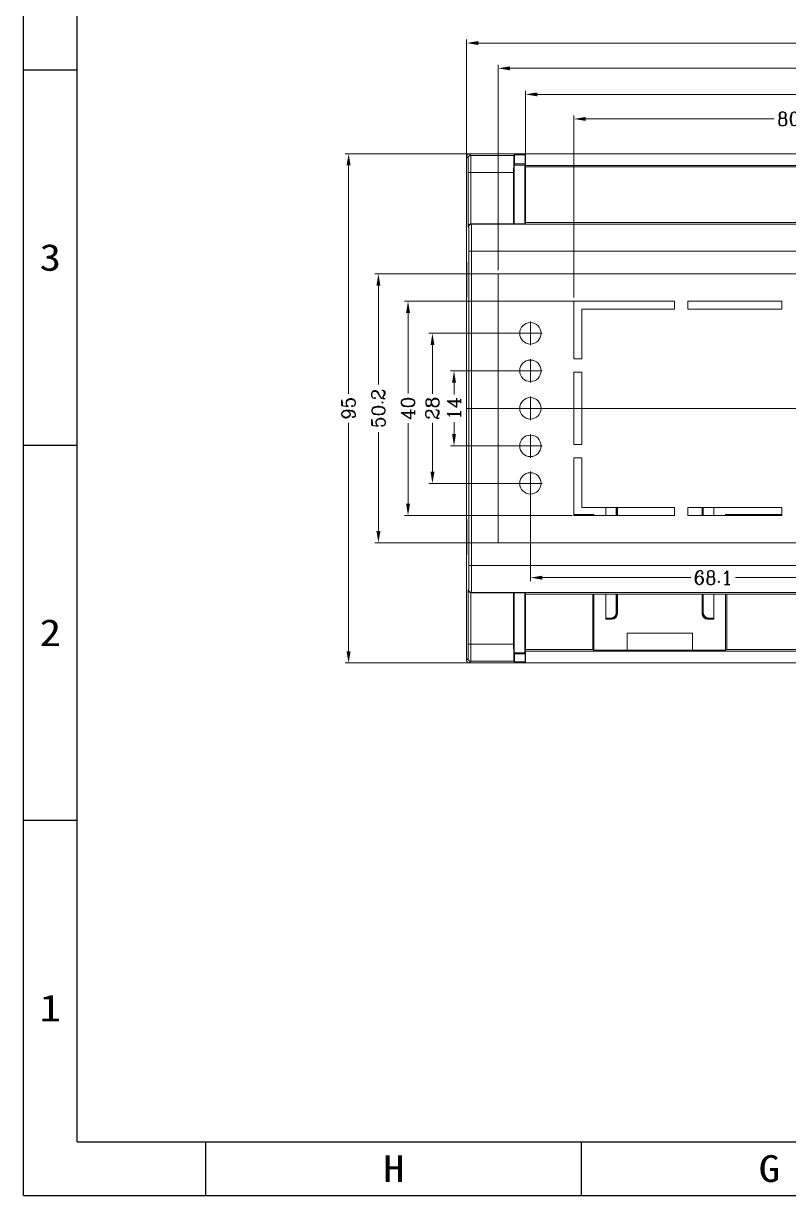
# Model space of a CAD drawing. Header units: millimetres. Extents: x -259 to 335, y 280 to 700.
# Drawn here: x -258.5 to -115.9, y 280.3 to 498.9 of the extents above; entities that cross this region are included whole.
import ezdxf
from ezdxf.enums import TextEntityAlignment as Align
from ezdxf.lldxf.tags import DXFTag

# ---------------------------------------------------------------- set-up
doc = ezdxf.new("R2010")
doc.units = ezdxf.units.MM
doc.header["$MEASUREMENT"] = 0
doc.layers.get('0').update_dxf_attribs({"linetype": 'CONTINUOUS'})
doc.layers.get('Defpoints').update_dxf_attribs({"linetype": 'CONTINUOUS'})
doc.layers.add('1', color=7, linetype='CONTINUOUS')
doc.styles.add('ROMANC', font='romanc.shx', dxfattribs={"bigfont": 'gbcbig.shx'})
doc.styles.add('TEXTSTYLE_0', font='txt', dxfattribs={"width": 0.8})
tags = doc.linetypes.add('CENTER', pattern=[47.5, 22, -8.5, 8.5, -8.5]).pattern_tags.tags
tags[10:11] = [DXFTag(74, 4), DXFTag(75, 0), DXFTag(340, '0'), DXFTag(46, 0.0), DXFTag(50, 0.0), DXFTag(44, 0.0), DXFTag(45, 0.0)]
tags[8:9] = [DXFTag(74, 4), DXFTag(75, 0), DXFTag(340, '0'), DXFTag(46, 0.0), DXFTag(50, 0.0), DXFTag(44, 0.0), DXFTag(45, 0.0)]
tags[6:7] = [DXFTag(74, 4), DXFTag(75, 0), DXFTag(340, '0'), DXFTag(46, 0.0), DXFTag(50, 0.0), DXFTag(44, 0.0), DXFTag(45, 0.0)]
tags[4:5] = [DXFTag(74, 4), DXFTag(75, 0), DXFTag(340, '0'), DXFTag(46, 0.0), DXFTag(50, 0.0), DXFTag(44, 0.0), DXFTag(45, 0.0)]
doc.dimstyles.new('YanXiu', dxfattribs={"dimtxt": 2.5, "dimasz": 2.2, "dimexe": 0.66, "dimexo": 0.66, "dimgap": 0.66, "dimtad": 0, "dimdec": 1, "dimzin": 0, "dimdsep": 46, "dimtxsty": 'ROMANC', "dimcen": 0, "dimclrd": 131, "dimclre": 131, "dimclrt": 42, "dimadec": 0, "dimazin": 0, "dimtfac": 1, "dimtdec": 4, "dimtofl": 0, "dimtmove": 0, "dimatfit": 3, "dimfxl": 0, "dimtolj": 1, "dimtzin": 0, "dimlwd": 0, "dimlwe": 0, "dimarcsym": 0})

# ---------------------------------------------------------------- blocks, each defined once
blk = doc.blocks.new('*D2')
at = {"color": 131, "lineweight": 5}
for p, q in [((-155.95, 447.81), (-155.95, 481.79)), ((-153.75, 481.13), (-118.63, 481.13)), ((-78.15, 481.13), (-113.26, 481.13)), ((-75.95, 447.81), (-75.95, 481.79))]:
    blk.add_line(p, q, dxfattribs=at)
at = {"color": 131, "lineweight": 18}
for points in [[(-153.75, 481.5), (-153.75, 480.77), (-155.95, 481.13)], [(-78.15, 481.5), (-78.15, 480.77), (-75.95, 481.13)]]:
    blk.add_solid(points, dxfattribs=at)
at = {"layer": 'Defpoints', "color": 0, "lineweight": 18}
for p in [(-75.95, 481.13), (-155.95, 447.15), (-75.95, 447.15)]:
    blk.add_point(p, dxfattribs=at)
at = {"color": 42, "lineweight": 18, "insert": (-115.95, 481.13), "char_height": 2.5, "attachment_point": 5, "style": 'ROMANC'}
blk.add_mtext('80', dxfattribs=at)
blk = doc.blocks.new('*D4')
at = {"color": 131, "lineweight": 5}
for p, q in [((-164.96, 474.75), (-164.96, 486.38)), ((-162.76, 485.72), (-99.64, 485.72)), ((-29.14, 485.72), (-92.25, 485.72)), ((-26.94, 474.75), (-26.94, 486.38))]:
    blk.add_line(p, q, dxfattribs=at)
at = {"color": 131, "lineweight": 18}
for points in [[(-162.76, 486.08), (-162.76, 485.35), (-164.96, 485.72)], [(-29.14, 486.08), (-29.14, 485.35), (-26.94, 485.72)]]:
    blk.add_solid(points, dxfattribs=at)
at = {"layer": 'Defpoints', "color": 0, "lineweight": 18}
for p in [(-26.94, 485.72), (-164.96, 474.09), (-26.94, 474.09)]:
    blk.add_point(p, dxfattribs=at)
at = {"color": 42, "lineweight": 18, "insert": (-95.95, 485.72), "char_height": 2.5, "attachment_point": 5, "style": 'ROMANC'}
blk.add_mtext('138', dxfattribs=at)
blk = doc.blocks.new('*D5')
at = {"color": 131, "lineweight": 5}
for p, q in [((-170.05, 452.91), (-170.05, 491.24)), ((-167.85, 490.58), (-101.43, 490.58)), ((-24.05, 490.58), (-90.46, 490.58)), ((-21.85, 452.91), (-21.85, 491.24))]:
    blk.add_line(p, q, dxfattribs=at)
at = {"color": 131, "lineweight": 18}
for points in [[(-167.85, 490.94), (-167.85, 490.21), (-170.05, 490.58)], [(-24.05, 490.94), (-24.05, 490.21), (-21.85, 490.58)]]:
    blk.add_solid(points, dxfattribs=at)
at = {"layer": 'Defpoints', "color": 0, "lineweight": 18}
for p in [(-21.85, 490.58), (-170.05, 452.25), (-21.85, 452.25)]:
    blk.add_point(p, dxfattribs=at)
at = {"color": 42, "lineweight": 18, "insert": (-95.95, 490.58), "char_height": 2.5, "attachment_point": 5, "style": 'ROMANC'}
blk.add_mtext('148.2', dxfattribs=at)
blk = doc.blocks.new('*D6')
at = {"color": 131, "lineweight": 5}
for p, q in [((-169.62, 452.25), (-193.04, 452.25)), ((-192.38, 450.05), (-192.38, 431.62)), ((-192.38, 404.25), (-192.38, 422.68)), ((-169.62, 402.05), (-193.04, 402.05))]:
    blk.add_line(p, q, dxfattribs=at)
at = {"color": 131, "lineweight": 18}
for points in [[(-192.75, 450.05), (-192.02, 450.05), (-192.38, 452.25)], [(-192.75, 404.25), (-192.02, 404.25), (-192.38, 402.05)]]:
    blk.add_solid(points, dxfattribs=at)
at = {"layer": 'Defpoints', "color": 0, "lineweight": 18}
for p in [(-168.96, 452.25), (-192.38, 402.05), (-168.96, 402.05)]:
    blk.add_point(p, dxfattribs=at)
at = {"color": 42, "lineweight": 18, "insert": (-192.38, 427.15), "char_height": 2.5, "attachment_point": 5, "rotation": 90, "style": 'ROMANC'}
blk.add_mtext('50.2', dxfattribs=at)
blk = doc.blocks.new('*D7')
at = {"color": 131, "lineweight": 5}
for p, q in [((-156.04, 447.15), (-187.52, 447.15)), ((-186.86, 444.95), (-186.86, 429.9)), ((-186.86, 409.35), (-186.86, 424.41)), ((-156.28, 407.15), (-187.52, 407.15))]:
    blk.add_line(p, q, dxfattribs=at)
at = {"color": 131, "lineweight": 18}
for points in [[(-187.23, 444.95), (-186.49, 444.95), (-186.86, 447.15)], [(-187.23, 409.35), (-186.49, 409.35), (-186.86, 407.15)]]:
    blk.add_solid(points, dxfattribs=at)
at = {"layer": 'Defpoints', "color": 0, "lineweight": 18}
for p in [(-155.38, 447.15), (-186.86, 407.15), (-155.62, 407.15)]:
    blk.add_point(p, dxfattribs=at)
at = {"color": 42, "lineweight": 18, "insert": (-186.86, 427.15), "char_height": 2.5, "attachment_point": 5, "rotation": 90, "style": 'ROMANC'}
blk.add_mtext('40', dxfattribs=at)
blk = doc.blocks.new('*D8')
at = {"color": 131, "lineweight": 5}
for p, q in [((-166.08, 434.15), (-178.95, 434.15)), ((-178.29, 431.95), (-178.29, 429.72)), ((-178.29, 422.35), (-178.29, 424.59)), ((-165.8, 420.15), (-178.95, 420.15))]:
    blk.add_line(p, q, dxfattribs=at)
at = {"color": 131, "lineweight": 18}
for points in [[(-178.65, 431.95), (-177.92, 431.95), (-178.29, 434.15)], [(-178.65, 422.35), (-177.92, 422.35), (-178.29, 420.15)]]:
    blk.add_solid(points, dxfattribs=at)
at = {"layer": 'Defpoints', "color": 0, "lineweight": 18}
for p in [(-178.29, 434.15), (-165.42, 434.15), (-165.14, 420.15)]:
    blk.add_point(p, dxfattribs=at)
at = {"color": 42, "lineweight": 18, "insert": (-178.29, 427.15), "char_height": 2.5, "attachment_point": 5, "rotation": 90, "style": 'ROMANC'}
blk.add_mtext('14', dxfattribs=at)
blk = doc.blocks.new('*D9')
at = {"color": 131, "lineweight": 5}
for p, q in [((-166.29, 441.15), (-182.97, 441.15)), ((-182.31, 438.95), (-182.31, 429.84)), ((-182.31, 415.35), (-182.31, 424.47)), ((-166.29, 413.15), (-182.97, 413.15))]:
    blk.add_line(p, q, dxfattribs=at)
at = {"color": 131, "lineweight": 18}
for points in [[(-182.67, 438.95), (-181.94, 438.95), (-182.31, 441.15)], [(-182.67, 415.35), (-181.94, 415.35), (-182.31, 413.15)]]:
    blk.add_solid(points, dxfattribs=at)
at = {"layer": 'Defpoints', "color": 0, "lineweight": 18}
for p in [(-182.31, 441.15), (-165.63, 441.15), (-165.63, 413.15)]:
    blk.add_point(p, dxfattribs=at)
at = {"color": 42, "lineweight": 18, "insert": (-182.31, 427.15), "char_height": 2.5, "attachment_point": 5, "rotation": 90, "style": 'ROMANC'}
blk.add_mtext('28', dxfattribs=at)
blk = doc.blocks.new('*D10')
at = {"color": 131, "lineweight": 5}
for p, q in [((-175.62, 474.65), (-198.6, 474.65)), ((-197.94, 472.45), (-197.94, 429.84)), ((-197.94, 381.85), (-197.94, 424.47)), ((-175.51, 379.65), (-198.6, 379.65))]:
    blk.add_line(p, q, dxfattribs=at)
at = {"color": 131, "lineweight": 18}
for points in [[(-198.31, 472.45), (-197.57, 472.45), (-197.94, 474.65)], [(-198.31, 381.85), (-197.57, 381.85), (-197.94, 379.65)]]:
    blk.add_solid(points, dxfattribs=at)
at = {"layer": 'Defpoints', "color": 0, "lineweight": 18}
for p in [(-174.96, 474.65), (-197.94, 379.65), (-174.85, 379.65)]:
    blk.add_point(p, dxfattribs=at)
at = {"color": 42, "lineweight": 18, "insert": (-197.94, 427.15), "char_height": 2.5, "attachment_point": 5, "rotation": 90, "style": 'ROMANC'}
blk.add_mtext('95', dxfattribs=at)
blk = doc.blocks.new('SUN_6HWZ35TKK40GSGJE8VEUYAXIAKM')
at = {"color": 7, "linetype": 'Continuous'}
for p, q in [((-594, 0), (-594, 420)), ((-584, 10), (-584, 410)), ((-594, 210), (-584, 210)), ((-594, 140), (-584, 140)), ((-594, 70), (-584, 70)), ((-584, 10), (-10, 10)), ((-560, 0), (-560, 10)), ((-490, 0), (-490, 10)), ((-594, 0), (0, 0))]:
    blk.add_line(p, q, dxfattribs=at)
at = {"color": 2, "style": 'TEXTSTYLE_0'}
for s, width, p, p2 in [('3', 1.029662, (-590.99, 172.5), (-586.99, 172.5)), ('2', 1.029662, (-590.99, 102.5), (-586.99, 102.5)), ('1', 1.029662, (-590.99, 32.5), (-586.99, 32.5)), ('H', 0.792988, (-526.99, 2.53), (-522.99, 2.53)), ('G', 0.736168, (-456.99, 2.53), (-452.99, 2.53))]:
    blk.add_text(s, height=5, dxfattribs=dict(at, width=width)).set_placement(p, p2, align=Align.FIT)
blk = doc.blocks.new('*D34')
at = {"color": 131, "lineweight": 5}
for p, q in [((-175.95, 474.22), (-175.95, 495.95)), ((-173.75, 495.29), (-99.64, 495.29)), ((-18.15, 495.29), (-92.25, 495.29)), ((-15.95, 474.4), (-15.95, 495.95))]:
    blk.add_line(p, q, dxfattribs=at)
at = {"color": 131, "lineweight": 18}
for points in [[(-173.75, 495.66), (-173.75, 494.93), (-175.95, 495.29)], [(-18.15, 495.66), (-18.15, 494.93), (-15.95, 495.29)]]:
    blk.add_solid(points, dxfattribs=at)
at = {"layer": 'Defpoints', "color": 0, "lineweight": 18}
for p in [(-15.95, 495.29), (-175.95, 473.56), (-15.95, 473.74)]:
    blk.add_point(p, dxfattribs=at)
at = {"color": 42, "lineweight": 18, "insert": (-95.95, 495.29), "char_height": 2.5, "attachment_point": 5, "style": 'ROMANC'}
blk.add_mtext('160', dxfattribs=at)
blk = doc.blocks.new('*D36')
at = {"color": 131, "lineweight": 5}
for p, q in [((-164.05, 411.03), (-164.05, 394.91)), ((-95.95, 399.7), (-95.95, 394.91)), ((-161.85, 395.57), (-134.17, 395.57)), ((-98.15, 395.57), (-125.82, 395.57))]:
    blk.add_line(p, q, dxfattribs=at)
at = {"color": 131, "lineweight": 18}
for points in [[(-161.85, 395.93), (-161.85, 395.2), (-164.05, 395.57)], [(-98.15, 395.93), (-98.15, 395.2), (-95.95, 395.57)]]:
    blk.add_solid(points, dxfattribs=at)
at = {"layer": 'Defpoints', "color": 0, "lineweight": 18}
for p in [(-164.05, 411.69), (-95.95, 400.36), (-95.95, 395.57)]:
    blk.add_point(p, dxfattribs=at)
at = {"color": 42, "lineweight": 18, "insert": (-130, 395.57), "char_height": 2.5, "attachment_point": 5, "style": 'ROMANC'}
blk.add_mtext('68.1', dxfattribs=at)

msp = doc.modelspace()

# ---------------------------------------------------------------- linework, layer by layer
at = {"layer": '1', "color": 7, "linetype": 'Continuous', "lineweight": 13}
for p, q in [((-175.17, 474.34), (-175.45, 474.65)), ((-164.96, 474.65), (-175.45, 474.65)), ((-16.45, 474.65), (-175.45, 474.65)), ((-165.05, 474.41), (-164.96, 474.65)), ((-164.96, 473.52), (-164.96, 474.65)), ((-175.95, 380.15), (-175.95, 474.15)), ((-175.95, 474.15), (-175.67, 473.84)), ((-175.95, 474.15), (-175.95, 380.15)), ((-175.17, 474.34), (-167.12, 474.34)), ((-167.12, 474.34), (-167.03, 474.41)), ((-167.03, 472.77), (-167.11, 472.53)), ((-167.11, 471.61), (-167.11, 472.53)), ((-167.11, 472.53), (-165.07, 472.53)), ((-167.03, 474.41), (-167.03, 472.77)), ((-165.05, 474.41), (-167.03, 474.41)), ((-165.05, 472.77), (-167.03, 472.77)), ((-165.07, 472.53), (-165.08, 461.58)), ((-165.07, 472.53), (-165.05, 472.77)), ((-165.05, 472.77), (-165.05, 474.41)), ((-164.97, 461.8), (-164.96, 473.52)), ((-164.96, 473.52), (-164.96, 473.52)), ((-164.96, 473.45), (-164.96, 473.45)), ((-164.96, 473.45), (-164.96, 472.45)), ((-164.96, 472.45), (-164.96, 473.45)), ((-164.96, 473.45), (-164.96, 473.45)), ((-164.96, 472.45), (-164.96, 472.45)), ((-164.96, 472.45), (-164.96, 472.45)), ((-26.94, 472.45), (-164.96, 472.45)), ((-175.63, 471.14), (-175.63, 461.05)), ((-175.63, 471.14), (-175.13, 471.14)), ((-175.13, 461.54), (-175.13, 471.14)), ((-175.13, 471.14), (-167.18, 471.14)), ((-167.18, 461.54), (-167.18, 471.14)), ((-167.11, 471.61), (-167.14, 471.6)), ((-167.11, 470.15), (-167.14, 470.17)), ((-167.11, 470.15), (-167.11, 471.61)), ((-167.11, 464.75), (-167.11, 470.15)), ((-26.93, 472.17), (-164.96, 472.17)), ((-167.11, 464.75), (-167.14, 464.73)), ((-167.11, 462.82), (-167.11, 464.75)), ((-167.11, 462.82), (-167.14, 462.83)), ((-167.11, 461.58), (-167.11, 462.82)), ((-175.52, 397.81), (-175.52, 456.5)), ((-175.02, 456.5), (-175.52, 456.5)), ((-175.02, 456.5), (-175.02, 397.81)), ((-175.91, 454.4), (-175.91, 447.9)), ((-175.91, 454.4), (-175.88, 454.4)), ((-175.88, 454.4), (-175.88, 447.9)), ((-21.85, 452.25), (-170.05, 452.25)), ((-170.05, 452.25), (-170.05, 402.05)), ((-175.91, 447.9), (-175.88, 447.9)), ((-155.95, 447.15), (-137.2, 447.15)), ((-155.95, 436.4), (-155.95, 447.15)), ((-137.2, 447.15), (-137.2, 445.65)), ((-134.7, 447.15), (-117.2, 447.15)), ((-134.7, 447.15), (-134.7, 445.65)), ((-117.2, 447.15), (-117.2, 445.65)), ((-154.45, 436.4), (-154.45, 445.65)), ((-154.45, 445.65), (-137.2, 445.65)), ((-134.7, 445.65), (-117.2, 445.65)), ((-155.95, 436.4), (-154.45, 436.4)), ((-155.95, 433.9), (-154.45, 433.9)), ((-155.95, 420.4), (-155.95, 433.9)), ((-154.45, 420.4), (-154.45, 433.9)), ((-155.95, 420.4), (-154.45, 420.4)), ((-155.95, 417.9), (-154.45, 417.9)), ((-155.95, 407.15), (-155.95, 417.9)), ((-154.45, 408.65), (-154.45, 417.9)), ((-155.95, 407.36), (-152.22, 407.36)), ((-137.2, 407.15), (-155.95, 407.15)), ((-137.2, 408.65), (-154.45, 408.65)), ((-152.22, 407.36), (-152.43, 407.15)), ((-152.22, 407.15), (-152.22, 407.36)), ((-150.02, 407.15), (-150.02, 408.65)), ((-148.05, 407.15), (-148.05, 408.36)), ((-147.85, 408.56), (-147.96, 408.45)), ((-147.96, 407.15), (-147.96, 408.45)), ((-147.85, 407.15), (-147.85, 408.56)), ((-137.2, 407.15), (-137.2, 408.65)), ((-117.2, 408.65), (-134.7, 408.65)), ((-134.7, 407.15), (-134.7, 408.65)), ((-117.2, 407.15), (-134.7, 407.15)), ((-132.05, 408.54), (-132.05, 407.15)), ((-131.93, 408.54), (-132.05, 408.54)), ((-131.93, 408.54), (-131.93, 407.15)), ((-131.85, 408.36), (-131.85, 407.15)), ((-129.87, 408.65), (-129.87, 407.15)), ((-127.67, 407.36), (-117.2, 407.36)), ((-127.67, 407.36), (-127.67, 407.15)), ((-127.46, 407.15), (-127.67, 407.36)), ((-117.2, 407.15), (-117.2, 408.65)), ((-175.91, 406.4), (-175.88, 406.4)), ((-175.91, 399.9), (-175.91, 406.4)), ((-175.88, 399.9), (-175.88, 406.4)), ((-170.05, 402.05), (-21.85, 402.05)), ((-175.91, 399.9), (-175.88, 399.9)), ((-175.02, 397.81), (-175.52, 397.81)), ((-175.63, 383.16), (-175.63, 393.26)), ((-175.13, 392.76), (-175.13, 383.16)), ((-167.18, 392.76), (-167.18, 383.16)), ((-167.11, 391.48), (-167.14, 391.47)), ((-167.11, 392.72), (-167.11, 391.48)), ((-167.11, 391.48), (-167.11, 389.56)), ((-165.07, 381.57), (-165.08, 392.72)), ((-164.97, 392.5), (-164.96, 380.78)), ((-152.44, 382.14), (-152.44, 392.5)), ((-152.22, 382.07), (-152.22, 392.5)), ((-150.02, 387.83), (-150.02, 392.5)), ((-148.05, 389.03), (-148.05, 392.5)), ((-147.96, 388.95), (-147.96, 392.5)), ((-147.85, 388.83), (-147.85, 392.5)), ((-132.05, 392.5), (-132.05, 388.83)), ((-131.93, 392.5), (-131.93, 388.95)), ((-131.85, 392.5), (-131.85, 389.03)), ((-129.87, 392.5), (-129.87, 387.83)), ((-127.67, 392.5), (-127.67, 382.07)), ((-127.45, 392.5), (-127.45, 382.14)), ((-167.11, 389.56), (-167.14, 389.57)), ((-167.11, 389.56), (-167.11, 384.15)), ((-149.04, 388.03), (-150.02, 388.03)), ((-148.96, 387.95), (-150.02, 387.95)), ((-148.85, 387.83), (-150.02, 387.83)), ((-148.85, 387.83), (-148.96, 387.95)), ((-147.96, 388.95), (-147.85, 388.83)), ((-132.05, 388.83), (-131.93, 388.95)), ((-130.93, 387.95), (-131.05, 387.83)), ((-131.05, 387.83), (-129.87, 387.83)), ((-130.93, 387.95), (-129.87, 387.95)), ((-129.87, 388.03), (-130.85, 388.03)), ((-133.85, 385.22), (-146.05, 385.22)), ((-146.05, 382.02), (-146.05, 385.22)), ((-133.85, 385.22), (-133.85, 382.02)), ((-175.63, 383.16), (-175.13, 383.16)), ((-175.13, 383.16), (-167.18, 383.16)), ((-167.11, 384.15), (-167.14, 384.14)), ((-167.11, 382.69), (-167.14, 382.71)), ((-167.11, 384.15), (-167.11, 382.69)), ((-167.11, 382.69), (-167.11, 381.57)), ((-175.95, 380.15), (-175.67, 380.46)), ((-167.11, 381.57), (-167.03, 381.34)), ((-167.11, 381.57), (-165.07, 381.57)), ((-167.03, 381.34), (-167.03, 379.89)), ((-167.03, 381.34), (-165.05, 381.34)), ((-165.07, 381.57), (-165.05, 381.34)), ((-165.05, 381.34), (-165.05, 379.89)), ((-152.44, 382.14), (-164.96, 382.14)), ((-164.96, 381.85), (-164.96, 381.85)), ((-164.96, 380.85), (-164.96, 381.85)), ((-164.96, 381.85), (-164.96, 381.85)), ((-164.96, 381.85), (-164.96, 380.85)), ((-164.96, 381.85), (-26.94, 381.85)), ((-164.96, 380.85), (-164.96, 380.85)), ((-164.96, 380.85), (-164.96, 380.85)), ((-164.96, 380.78), (-164.96, 380.78)), ((-164.96, 380.78), (-164.96, 379.65)), ((-152.44, 382.14), (-152.22, 382.07)), ((-146.05, 382.07), (-152.22, 382.07)), ((-146.05, 382.02), (-133.85, 382.02)), ((-127.67, 382.07), (-133.85, 382.07)), ((-127.45, 382.14), (-127.67, 382.07)), ((-64.44, 382.14), (-127.45, 382.14)), ((-175.17, 379.96), (-175.45, 379.65)), ((-164.96, 379.65), (-175.45, 379.65)), ((-175.45, 379.65), (-16.45, 379.65)), ((-175.17, 379.96), (-167.12, 379.96)), ((-167.12, 379.96), (-167.03, 379.89)), ((-167.03, 379.89), (-165.05, 379.89)), ((-164.96, 379.65), (-165.05, 379.89))]:
    msp.add_line(p, q, dxfattribs=at)
at = {"layer": '1', "color": 1, "linetype": 'CENTER', "lineweight": 18, "ltscale": 0.08}
for p, q in [((-164.05, 438.95), (-164.05, 443.35)), ((-166.25, 441.15), (-161.85, 441.15)), ((-164.05, 431.95), (-164.05, 436.35)), ((-166.25, 434.15), (-161.85, 434.15)), ((-164.05, 424.95), (-164.05, 429.35)), ((-166.25, 427.15), (-161.85, 427.15)), ((-164.05, 417.95), (-164.05, 422.35)), ((-166.25, 420.15), (-161.85, 420.15)), ((-164.05, 410.95), (-164.05, 415.35)), ((-166.25, 413.15), (-161.85, 413.15))]:
    msp.add_line(p, q, dxfattribs=at)
at = {"layer": '1', "color": 1, "linetype": 'CENTER', "lineweight": 18, "ltscale": 0.38}
msp.add_line((-175.95, 427.15), (-15.95, 427.15), dxfattribs=at)
at = {"layer": '1', "color": 7, "linetype": 'Continuous', "lineweight": 13}
for centre in [(-164.05, 441.15), (-164.05, 434.15), (-164.05, 427.15), (-164.05, 420.15), (-164.05, 413.15)]:
    msp.add_circle(centre, 2, dxfattribs=at)
for centre, major_axis, ratio, start_param, end_param in [((-175.45, 474.15), (-0.334, 0.372), 0.999833, 5.551016, 7.121652), ((-175.45, 474.15), (0.354, -0.354), 0.999753, 2.356318, 3.926867), ((-175.17, 473.84), (-0.372, -0.334), 0.999833, 3.98022, 5.55085), ((-175.67, 471.14), (0, -2.7), 0.012218, 1.570796, 3.128003), ((-175.17, 471.14), (0, -3.2), 0.010309, 1.570796, 3.128003), ((-167.12, 471.14), (0, -3.2), 0.017455, 3.155183, 4.712389), ((-167.14, 463.78), (0, -0.95), 0.017455, 3.148128, 6.27665), ((-175.07, 460.99), (0.325, 0.38), 0.999871, 0.708684, 2.279352), ((-149.05, 408.36), (0.709, 0.709), 0.997265, 5.499157, 5.791379), ((-148.96, 408.44), (0.709, 0.709), 0.997265, 5.499157, 5.70489), ((-130.84, 408.36), (-0.709, 0.709), 0.997265, 0.491807, 0.784029), ((-175.07, 393.31), (0.325, -0.38), 0.999871, 4.003833, 5.574502), ((-149.05, 389.03), (-0.709, 0.709), 0.997265, 2.357564, 3.925621), ((-148.96, 388.95), (-0.709, 0.709), 0.997265, 2.357564, 3.925621), ((-130.93, 388.95), (0.709, 0.709), 0.997265, 2.357564, 3.925621), ((-130.84, 389.03), (0.709, 0.709), 0.997265, 2.357564, 3.925621), ((-175.67, 383.16), (0, -2.7), 0.012218, 0.01359, 1.570796), ((-175.17, 383.16), (0, -3.2), 0.010309, 0.01359, 1.570796), ((-167.12, 383.16), (0, -3.2), 0.017455, 4.712389, 6.269595), ((-175.17, 380.46), (-0.372, 0.334), 0.999833, 0.732335, 2.302966), ((-175.45, 380.15), (0.354, 0.354), 0.999753, 2.356318, 3.926867)]:
    msp.add_ellipse(centre, major_axis=major_axis, ratio=ratio, start_param=start_param, end_param=end_param, dxfattribs=at)
at = {"layer": '1', "color": 7, "linetype": 'Continuous', "lineweight": 13, "extrusion": (0, 0, -1)}
for centre, major_axis, ratio, start_param, end_param in [((-148.85, 388.83), (-0.709, 0.709), 0.997265, 2.357564, 3.925621), ((-131.04, 388.83), (0.709, 0.709), 0.997265, 2.357564, 3.925621), ((-175.45, 380.15), (-0.334, -0.372), 0.999833, 5.551016, 7.121652)]:
    msp.add_ellipse(centre, major_axis=major_axis, ratio=ratio, start_param=start_param, end_param=end_param, dxfattribs=at)
at = {"layer": '1', "color": 7, "linetype": 'Continuous', "lineweight": 13}
for points, knots in [([(-167.14, 471.6), (-167.14, 471.6), (-167.14, 471.6), (-167.15, 471.59), (-167.15, 471.59), (-167.15, 471.58), (-167.15, 471.57), (-167.15, 471.56), (-167.15, 471.55), (-167.15, 471.53), (-167.15, 471.52), (-167.15, 471.5), (-167.15, 471.49), (-167.15, 471.45), (-167.15, 471.42), (-167.15, 471.37), (-167.15, 471.35), (-167.15, 471.32), (-167.15, 471.3), (-167.15, 471.26), (-167.15, 471.24), (-167.15, 471.2), (-167.16, 471.18), (-167.16, 471.13), (-167.16, 471.11), (-167.16, 471.07), (-167.16, 471.04), (-167.16, 470.98), (-167.16, 470.93), (-167.16, 470.86), (-167.16, 470.84), (-167.16, 470.79), (-167.16, 470.77), (-167.16, 470.72), (-167.16, 470.7), (-167.16, 470.65), (-167.16, 470.63), (-167.16, 470.59), (-167.15, 470.57), (-167.15, 470.53), (-167.15, 470.51), (-167.15, 470.47), (-167.15, 470.45), (-167.15, 470.41), (-167.15, 470.4), (-167.15, 470.36), (-167.15, 470.35), (-167.15, 470.32), (-167.15, 470.3), (-167.15, 470.28), (-167.15, 470.26), (-167.15, 470.24), (-167.15, 470.23), (-167.15, 470.21), (-167.15, 470.21), (-167.15, 470.19), (-167.15, 470.19), (-167.15, 470.18), (-167.15, 470.17), (-167.14, 470.17), (-167.14, 470.17), (-167.14, 470.17)], [0, 0, 0, 0, 0.03125, 0.03125, 0.0625, 0.0625, 0.09375, 0.09375, 0.125, 0.125, 0.15625, 0.15625, 0.1875, 0.1875, 0.25, 0.25, 0.28125, 0.28125, 0.3125, 0.3125, 0.34375, 0.34375, 0.375, 0.375, 0.40625, 0.40625, 0.4375, 0.4375, 0.5, 0.5, 0.53125, 0.53125, 0.5625, 0.5625, 0.59375, 0.59375, 0.625, 0.625, 0.65625, 0.65625, 0.6875, 0.6875, 0.71875, 0.71875, 0.75, 0.75, 0.78125, 0.78125, 0.8125, 0.8125, 0.84375, 0.84375, 0.875, 0.875, 0.90625, 0.90625, 0.9375, 0.9375, 0.96875, 0.96875, 1, 1, 1, 1]), ([(-175.63, 461.05), (-175.63, 461.05), (-175.63, 461.06), (-175.63, 461.07), (-175.63, 461.08), (-175.63, 461.09), (-175.63, 461.1), (-175.63, 461.11), (-175.63, 461.12), (-175.63, 461.13), (-175.62, 461.14), (-175.62, 461.15), (-175.62, 461.16), (-175.62, 461.16), (-175.62, 461.17), (-175.61, 461.18), (-175.61, 461.19), (-175.61, 461.19), (-175.61, 461.2), (-175.61, 461.21), (-175.6, 461.22), (-175.59, 461.25), (-175.56, 461.29), (-175.54, 461.33), (-175.51, 461.37), (-175.47, 461.42), (-175.41, 461.46), (-175.35, 461.49), (-175.3, 461.51), (-175.27, 461.52), (-175.25, 461.53), (-175.24, 461.53), (-175.22, 461.53), (-175.2, 461.54), (-175.19, 461.54), (-175.17, 461.54), (-175.15, 461.54), (-175.14, 461.54), (-175.13, 461.54)], [0, 0, 0, 0, 0.017457, 0.034438, 0.050944, 0.066973, 0.082527, 0.097605, 0.112207, 0.126333, 0.139983, 0.153158, 0.165856, 0.17808, 0.189827, 0.201099, 0.211895, 0.222215, 0.23206, 0.24143, 0.250324, 0.319427, 0.383925, 0.443854, 0.499257, 0.592591, 0.678918, 0.758772, 0.832829, 0.852028, 0.871027, 0.889844, 0.908497, 0.927005, 0.94539, 0.96367, 0.981866, 1, 1, 1, 1]), ([(-175.07, 461.49), (-175.08, 461.5), (-175.08, 461.5), (-175.1, 461.52), (-175.11, 461.53), (-175.13, 461.54)], [0, 0, 0, 0, 0.224571, 0.224571, 1, 1, 1, 1]), ([(-175.02, 456.5), (-175.02, 456.82), (-175.02, 457.15), (-175.02, 457.79), (-175.02, 458.09), (-175.02, 458.55), (-175.03, 458.69), (-175.03, 458.98), (-175.03, 459.12), (-175.03, 459.53), (-175.03, 459.78), (-175.04, 460.24), (-175.04, 460.45), (-175.05, 460.82), (-175.05, 460.97), (-175.06, 461.22), (-175.06, 461.32), (-175.07, 461.46), (-175.07, 461.49), (-175.07, 461.49)], [0, 0, 0, 0, 0.125, 0.125, 0.25, 0.25, 0.3125, 0.3125, 0.375, 0.375, 0.5, 0.5, 0.625, 0.625, 0.75, 0.75, 0.875, 0.875, 1, 1, 1, 1]), ([(-16.82, 461.49), (-21.59, 461.49), (-26.37, 461.49), (-36.57, 461.49), (-42, 461.49), (-79.77, 461.49), (-112.12, 461.49), (-149.89, 461.49), (-155.32, 461.49), (-165.53, 461.49), (-170.3, 461.49), (-175.07, 461.49)], [0, 0, 0, 0, 0.090508, 0.090508, 0.193403, 0.193403, 0.806597, 0.806597, 0.909492, 0.909492, 1, 1, 1, 1]), ([(-167.18, 461.54), (-167.16, 461.55), (-167.15, 461.56), (-167.13, 461.57), (-167.12, 461.58), (-167.11, 461.58)], [0, 0, 0, 0, 0.553926, 0.553926, 1, 1, 1, 1]), ([(-165.08, 461.58), (-165.08, 461.58), (-165.08, 461.59), (-165.06, 461.62), (-165.04, 461.66), (-165, 461.73), (-164.98, 461.77), (-164.97, 461.8)], [0, 0, 0, 0, 0.019139, 0.019139, 0.509569, 0.509569, 1, 1, 1, 1]), ([(-164.97, 461.8), (-163.56, 461.8), (-162.16, 461.8), (-155.32, 461.8), (-149.89, 461.8), (-112.12, 461.8), (-79.77, 461.8), (-42, 461.8), (-36.57, 461.8), (-29.74, 461.8), (-28.33, 461.8), (-26.93, 461.8)], [0, 0, 0, 0, 0.030544, 0.030544, 0.148506, 0.148506, 0.851494, 0.851494, 0.969456, 0.969456, 1, 1, 1, 1]), ([(-175.63, 461.05), (-175.63, 461.04), (-175.63, 461.04), (-175.61, 461.02), (-175.59, 461.01), (-175.57, 460.99)], [0, 0, 0, 0, 0.202112, 0.202112, 1, 1, 1, 1]), ([(-175.57, 460.99), (-175.57, 460.99), (-175.57, 460.98), (-175.57, 460.93), (-175.56, 460.89), (-175.56, 460.88), (-175.56, 460.87), (-175.56, 460.86), (-175.56, 460.83), (-175.56, 460.81), (-175.56, 460.75), (-175.55, 460.64), (-175.55, 460.52), (-175.55, 460.41), (-175.55, 460.36), (-175.55, 460.3), (-175.54, 460.26), (-175.54, 460.24), (-175.54, 460.14), (-175.54, 460.05), (-175.54, 459.86), (-175.54, 459.76), (-175.53, 459.55), (-175.53, 459.44), (-175.53, 459.22), (-175.53, 458.98), (-175.53, 458.73), (-175.53, 458.57), (-175.53, 458.54), (-175.53, 458.47), (-175.52, 458.44), (-175.52, 458.34), (-175.52, 458.27), (-175.52, 458.07), (-175.52, 457.8), (-175.52, 457.51), (-175.52, 457.3), (-175.52, 457.19), (-175.52, 457.08), (-175.52, 457.01), (-175.52, 456.97), (-175.52, 456.79), (-175.52, 456.64), (-175.52, 456.5)], [0, 0, 0, 0, 0.0625, 0.125, 0.125, 0.140625, 0.140625, 0.15625, 0.15625, 0.1875, 0.1875, 0.25, 0.3125, 0.3125, 0.34375, 0.359375, 0.359375, 0.375, 0.375, 0.4375, 0.4375, 0.5, 0.5, 0.5625, 0.5625, 0.625, 0.6875, 0.6875, 0.703125, 0.703125, 0.71875, 0.71875, 0.75, 0.75, 0.8125, 0.875, 0.875, 0.90625, 0.921875, 0.921875, 0.9375, 0.9375, 1, 1, 1, 1]), ([(-175.57, 393.31), (-175.57, 393.31), (-175.57, 393.33), (-175.57, 393.37), (-175.56, 393.41), (-175.56, 393.42), (-175.56, 393.44), (-175.56, 393.45), (-175.56, 393.47), (-175.56, 393.49), (-175.56, 393.56), (-175.55, 393.66), (-175.55, 393.79), (-175.55, 393.89), (-175.55, 393.95), (-175.55, 394), (-175.54, 394.04), (-175.54, 394.06), (-175.54, 394.17), (-175.54, 394.25), (-175.54, 394.44), (-175.54, 394.54), (-175.53, 394.75), (-175.53, 394.86), (-175.53, 395.09), (-175.53, 395.32), (-175.53, 395.57), (-175.53, 395.73), (-175.53, 395.77), (-175.53, 395.83), (-175.52, 395.86), (-175.52, 395.96), (-175.52, 396.03), (-175.52, 396.23), (-175.52, 396.51), (-175.52, 396.79), (-175.52, 397.01), (-175.52, 397.11), (-175.52, 397.22), (-175.52, 397.3), (-175.52, 397.33), (-175.52, 397.51), (-175.52, 397.66), (-175.52, 397.81)], [0, 0, 0, 0, 0.0625, 0.125, 0.125, 0.140625, 0.140625, 0.15625, 0.15625, 0.1875, 0.1875, 0.25, 0.3125, 0.3125, 0.34375, 0.359375, 0.359375, 0.375, 0.375, 0.4375, 0.4375, 0.5, 0.5, 0.5625, 0.5625, 0.625, 0.6875, 0.6875, 0.703125, 0.703125, 0.71875, 0.71875, 0.75, 0.75, 0.8125, 0.875, 0.875, 0.90625, 0.921875, 0.921875, 0.9375, 0.9375, 1, 1, 1, 1]), ([(-175.02, 397.81), (-175.02, 397.48), (-175.02, 397.15), (-175.02, 396.52), (-175.02, 396.21), (-175.02, 395.76), (-175.03, 395.61), (-175.03, 395.32), (-175.03, 395.18), (-175.03, 394.78), (-175.03, 394.53), (-175.04, 394.06), (-175.04, 393.85), (-175.05, 393.49), (-175.05, 393.33), (-175.06, 393.08), (-175.06, 392.98), (-175.07, 392.85), (-175.07, 392.81), (-175.07, 392.81)], [0, 0, 0, 0, 0.125, 0.125, 0.25, 0.25, 0.3125, 0.3125, 0.375, 0.375, 0.5, 0.5, 0.625, 0.625, 0.75, 0.75, 0.875, 0.875, 1, 1, 1, 1]), ([(-175.63, 393.26), (-175.63, 393.26), (-175.63, 393.26), (-175.61, 393.28), (-175.59, 393.3), (-175.57, 393.31)], [0, 0, 0, 0, 0.202112, 0.202112, 1, 1, 1, 1]), ([(-175.63, 393.26), (-175.63, 393.25), (-175.63, 393.25), (-175.63, 393.23), (-175.63, 393.22), (-175.63, 393.21), (-175.63, 393.2), (-175.63, 393.19), (-175.63, 393.18), (-175.63, 393.17), (-175.62, 393.16), (-175.62, 393.16), (-175.62, 393.15), (-175.62, 393.14), (-175.62, 393.13), (-175.61, 393.12), (-175.61, 393.12), (-175.61, 393.11), (-175.61, 393.1), (-175.61, 393.1), (-175.6, 393.08), (-175.59, 393.05), (-175.56, 393.01), (-175.54, 392.97), (-175.51, 392.93), (-175.47, 392.89), (-175.41, 392.85), (-175.35, 392.81), (-175.3, 392.79), (-175.27, 392.78), (-175.25, 392.78), (-175.24, 392.77), (-175.22, 392.77), (-175.2, 392.77), (-175.19, 392.77), (-175.17, 392.76), (-175.15, 392.76), (-175.14, 392.76), (-175.13, 392.76)], [0, 0, 0, 0, 0.017457, 0.034438, 0.050944, 0.066973, 0.082527, 0.097605, 0.112207, 0.126333, 0.139983, 0.153158, 0.165857, 0.17808, 0.189827, 0.201099, 0.211895, 0.222216, 0.232061, 0.241431, 0.250325, 0.319427, 0.383926, 0.443855, 0.499258, 0.592593, 0.678919, 0.758774, 0.832832, 0.852031, 0.87103, 0.889846, 0.908499, 0.927007, 0.945391, 0.963671, 0.981867, 1, 1, 1, 1]), ([(-175.07, 392.81), (-175.08, 392.81), (-175.08, 392.8), (-175.1, 392.79), (-175.11, 392.77), (-175.13, 392.76)], [0, 0, 0, 0, 0.224571, 0.224571, 1, 1, 1, 1]), ([(-16.82, 392.81), (-21.59, 392.81), (-26.37, 392.81), (-36.57, 392.81), (-42, 392.81), (-79.77, 392.81), (-112.12, 392.81), (-149.89, 392.81), (-155.32, 392.81), (-165.53, 392.81), (-170.3, 392.81), (-175.07, 392.81)], [0, 0, 0, 0, 0.090508, 0.090508, 0.193403, 0.193403, 0.806597, 0.806597, 0.909492, 0.909492, 1, 1, 1, 1]), ([(-167.18, 392.76), (-167.16, 392.76), (-167.15, 392.75), (-167.13, 392.73), (-167.12, 392.73), (-167.11, 392.72)], [0, 0, 0, 0, 0.553926, 0.553926, 1, 1, 1, 1]), ([(-167.14, 389.57), (-167.15, 389.57), (-167.15, 389.6), (-167.15, 389.69), (-167.15, 389.76), (-167.16, 389.94), (-167.16, 390.05), (-167.16, 390.27), (-167.16, 390.4), (-167.16, 390.64), (-167.16, 390.77), (-167.16, 391), (-167.16, 391.1), (-167.15, 391.37), (-167.15, 391.47), (-167.14, 391.47)], [0, 0, 0, 0, 0.125, 0.125, 0.25, 0.25, 0.375, 0.375, 0.5, 0.5, 0.625, 0.625, 0.75, 0.75, 1, 1, 1, 1]), ([(-165.08, 392.72), (-165.08, 392.72), (-165.08, 392.72), (-165.06, 392.68), (-165.04, 392.65), (-165, 392.57), (-164.98, 392.54), (-164.97, 392.5)], [0, 0, 0, 0, 0.019139, 0.019139, 0.509569, 0.509569, 1, 1, 1, 1]), ([(-164.97, 392.5), (-163.56, 392.5), (-162.16, 392.5), (-155.32, 392.5), (-149.89, 392.5), (-112.12, 392.5), (-79.77, 392.5), (-42, 392.5), (-36.57, 392.5), (-29.74, 392.5), (-28.33, 392.5), (-26.93, 392.5)], [0, 0, 0, 0, 0.030544, 0.030544, 0.148506, 0.148506, 0.851494, 0.851494, 0.969456, 0.969456, 1, 1, 1, 1])]:
    msp.add_open_spline(points, degree=3, knots=knots, dxfattribs=at)
for points in [[(-175.13, 461.54), (-175.13, 461.54), (-175.13, 461.54), (-175.13, 461.54)], [(-175.13, 461.54), (-172.48, 461.54), (-169.83, 461.54), (-167.18, 461.54)], [(-165.08, 461.58), (-165.75, 461.58), (-166.43, 461.58), (-167.11, 461.58)], [(-175.02, 456.5), (-122.3, 456.5), (-69.59, 456.5), (-16.87, 456.5)], [(-175.02, 397.81), (-122.3, 397.81), (-69.59, 397.81), (-16.87, 397.81)], [(-175.13, 392.76), (-175.13, 392.76), (-175.13, 392.76), (-175.13, 392.76)], [(-175.13, 392.76), (-172.48, 392.76), (-169.83, 392.76), (-167.18, 392.76)], [(-165.08, 392.72), (-165.75, 392.72), (-166.43, 392.72), (-167.11, 392.72)]]:
    msp.add_open_spline(points, degree=3, dxfattribs=at)
msp.add_rational_spline([(-167.14, 382.71), (-167.15, 382.71), (-167.16, 383.07), (-167.16, 383.42), (-167.16, 383.78), (-167.15, 384.13), (-167.14, 384.14)], [0.500005364418, 0.501091003418, 0.667755901814, 1, 0.667755901814, 0.501091003418, 0.500005364418], degree=3, knots=[0, 0, 0, 0, 0.5, 0.5, 0.5, 1, 1, 1, 1], dxfattribs=at)

# ---------------------------------------------------------------- block references
msp.add_blockref('SUN_6HWZ35TKK40GSGJE8VEUYAXIAKM', (335.47, 280.31))

# ---------------------------------------------------------------- dimensions: what is measured, and where the dimension line sits
at = {"lineweight": 18}
for base, p1, p2, picture, middle in [((-15.95, 495.29), (-175.95, 473.56), (-15.95, 473.74), '*D34', (-95.95, 495.29)), ((-21.85, 490.58), (-170.05, 452.25), (-21.85, 452.25), '*D5', (-95.95, 490.58)), ((-26.94, 485.72), (-164.96, 474.09), (-26.94, 474.09), '*D4', (-95.95, 485.72)), ((-75.95, 481.13), (-155.95, 447.15), (-75.95, 447.15), '*D2', (-115.95, 481.13)), ((-197.94, 379.65), (-174.96, 474.65), (-174.85, 379.65), '*D10', (-197.94, 427.15)), ((-192.38472047, 402.05216436), (-168.9624666, 452.25216436), (-168.9624666, 402.05216436), '*D6', (-192.38472047, 427.15216436)), ((-186.86, 407.15), (-155.38, 447.15), (-155.62, 407.15), '*D7', (-186.86, 427.15)), ((-182.30786447, 441.15216436), (-165.62632421, 413.15216436), (-165.62632421, 441.15216436), '*D9', (-182.30786447, 427.15216436)), ((-178.29, 434.15), (-165.14, 420.15), (-165.42, 434.15), '*D8', (-178.29, 427.15)), ((-95.95, 395.57), (-164.05, 411.69), (-95.95, 400.36), '*D36', (-130, 395.57))]:
    dim = msp.add_linear_dim(base=base, p1=p1, p2=p2, dimstyle='YanXiu', dxfattribs=at)
    dim.commit()
    dim.dimension.update_dxf_attribs({"geometry": picture, "text_midpoint": middle, "dimtype": 160})

doc.saveas('drawing.dxf')
